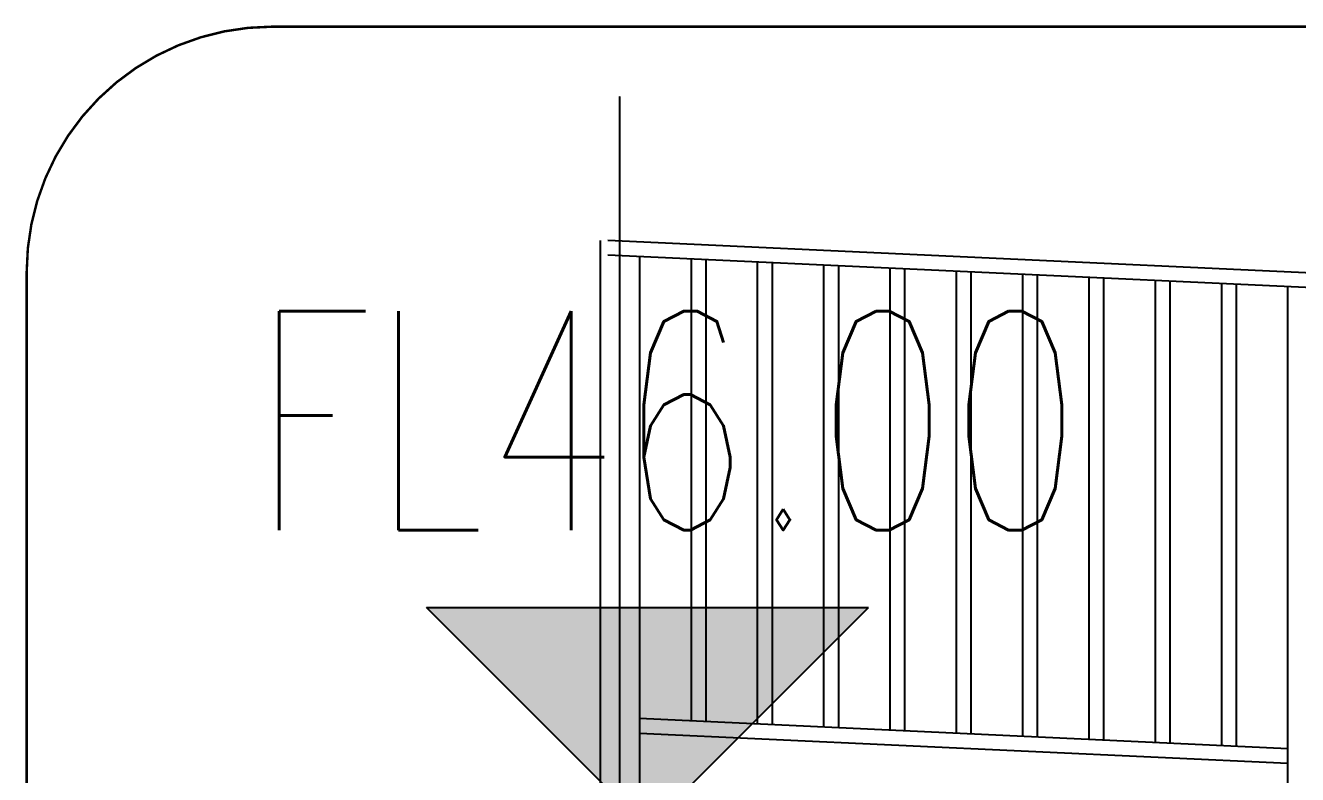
# Model space of a CAD drawing. Extents: x 1332 to 175445, y 256143 to 386027.
# Drawn here: x 44143 to 46733, y 382909 to 384435 of the extents above; entities that cross this region are included whole.
import ezdxf

# ---------------------------------------------------------------- set-up
doc = ezdxf.new("R2010")
doc.units = 0
doc.header["$LTSCALE"] = 10
doc.header["$MEASUREMENT"] = 0
doc.linetypes.add('DASH', pattern=[0.35, 0.25, -0.1])
doc.linetypes.add('DOTE', pattern=[2.4200000000000004, 2, -0.2, 0.02, -0.2])
for name, color, linetype in [('00-Palm-道路中线', 1, 'DOTE'), ('00-园建', 4, 'Continuous'), ('00-填充', 8, 'Continuous'), ('DIM_ELEV', 3, 'Continuous'), ('PUB_TEXT', 7, 'Continuous')]:
    doc.layers.add(name, color=color, linetype=linetype)
doc.styles.add('_TCH_DIM', font='SIMPLEX', dxfattribs={"bigfont": 'GBCBIG'})

msp = doc.modelspace()

# ---------------------------------------------------------------- hatches: boundary and pattern name
at = {"layer": 'DIM_ELEV'}
msp.add_hatch(color=256, dxfattribs=at).paths.add_polyline_path([(45409.63139678724, 382799.2750117209), (44959.63139678724, 383249.2750117209), (45859.63139678724, 383249.2750117209)])

# ---------------------------------------------------------------- linework, layer by layer
at = {"layer": '00-Palm-道路中线', "ltscale": 0.1, "elevation": -36502.99999999999}
msp.add_lwpolyline([(45353.28062428634, 382722.8599595667), (45353.28062428634, 384290.9369203089)], dxfattribs=at)
at = {"layer": '00-园建', "linetype": 'DASH', "const_width": 5, "elevation": -36502.99999999999}
msp.add_lwpolyline([(44645.5905677322, 384432.177536322), (54869.66529586349, 384432.177536322, -0.414213562373095), (55369.66529586349, 383932.177536322), (55369.66529586349, 380954.6500861038, -0.414213562373095), (54869.66529586349, 380454.6500861038), (44645.5905677322, 380454.6500861038, -0.414213562373095), (44145.5905677322, 380954.6500861038), (44145.5905677322, 383932.177536322, -0.414213562373095)], format="xyb", close=True, dxfattribs=at)
at = {"layer": '00-填充', "color": 8}
for p, q in [((45313.2806078018, 383996.9150583062, -36502.99999999999), (45313.2806078018, 382861.1680560634, -36502.99999999999)), ((53793.2805841121, 383603.6194680075, -36502.99999999999), (45328.843122772, 383996.9150583062, -36502.99999999999)), ((53793.2805841121, 383573.5871012646, -36502.99999999999), (45328.843122772, 383966.8826915633, -36502.99999999999)), ((45393.28060780175, 383963.8886380509, -36502.99999999999), (45393.2806078018, 382872.843729312, -36502.99999999999)), ((45498.28060780209, 383959.0098688273, -36502.99999999999), (45498.28060780209, 383017.995710886, -36502.99999999999)), ((45528.28060780209, 383957.6159347634, -36502.99999999999), (45528.28060780209, 383016.6017768221, -36502.99999999999)), ((45633.28060780209, 383952.7371655399, -36502.99999999999), (45633.28060780209, 383011.7230075985, -36502.99999999999)), ((45663.28060780209, 383951.343231476, -36502.99999999999), (45663.28060780209, 383010.3290735346, -36502.99999999999)), ((45768.28060780209, 383946.4644622523, -36502.99999999999), (45768.28060780209, 383005.450304311, -36502.99999999999)), ((45798.28060780212, 383945.0705281885, -36502.99999999999), (45798.28060780209, 383004.0563702472, -36502.99999999999)), ((45903.28060780209, 383940.1917589649, -36502.99999999999), (45903.28060780209, 382999.1776010236, -36502.99999999999)), ((45933.28060780209, 383938.7978249009, -36502.99999999999), (45933.28060780209, 382997.7836669597, -36502.99999999999)), ((46038.28060780207, 383933.9190556774, -36502.99999999999), (46038.28060780209, 382992.9048977361, -36502.99999999999)), ((46068.28060780209, 383932.5251216135, -36502.99999999999), (46068.28060780207, 382991.5109636722, -36502.99999999999)), ((46173.28060780209, 383927.6463523899, -36502.99999999999), (46173.28060780209, 382986.6321944486, -36502.99999999999)), ((46203.28060780209, 383926.252418326, -36502.99999999999), (46203.28060780207, 382985.2382603848, -36502.99999999999)), ((46308.28060780204, 383921.3736491025, -36502.99999999999), (46308.28060780204, 382980.3594911612, -36502.99999999999)), ((46338.28060780204, 383919.9797150386, -36502.99999999999), (46338.28060780204, 382978.9655570973, -36502.99999999999)), ((46443.28060780209, 383915.100945815, -36502.99999999999), (46443.28060780207, 382974.0867878737, -36502.99999999999)), ((46473.28060780209, 383913.7070117511, -36502.99999999999), (46473.28060780204, 382972.6928538098, -36502.99999999999)), ((46578.28060780207, 383908.8282425276, -36502.99999999999), (46578.28060780207, 382967.8140845862, -36502.99999999999)), ((46608.28060780209, 383907.4343084636, -36502.99999999999), (46608.28060780204, 382966.4201505224, -36502.99999999999)), ((46713.28060780204, 382831.4011254132, -36502.99999999999), (46713.28060780204, 383902.5555392401, -36502.99999999999)), ((46713.28060780204, 382961.5413812987, -36502.99999999999), (45393.2806078018, 383022.8744801095, -36502.99999999999)), ((46713.28060780204, 382931.5090145558, -36502.99999999999), (45393.28060780177, 382992.8421133667, -36502.99999999999))]:
    msp.add_line(p, q, dxfattribs=at)
at = {"layer": 'DIM_ELEV'}
for p, q in [((45409.63139678724, 382799.2750117209), (44959.63139678724, 383249.2750117209)), ((44959.63139678724, 383249.2750117209), (45859.63139678724, 383249.2750117209)), ((45409.63139678724, 382799.2750117209), (45859.63139678724, 383249.2750117209))]:
    msp.add_line(p, q, dxfattribs=at)

# ---------------------------------------------------------------- texts
at = {"layer": 'PUB_TEXT', "style": '_TCH_DIM', "width": 0.7058823529411765}
msp.add_text('FL46.00', height=446.25, dxfattribs=at).set_placement((44606.00639678724, 383406.7750117209))

doc.saveas('drawing.dxf')
